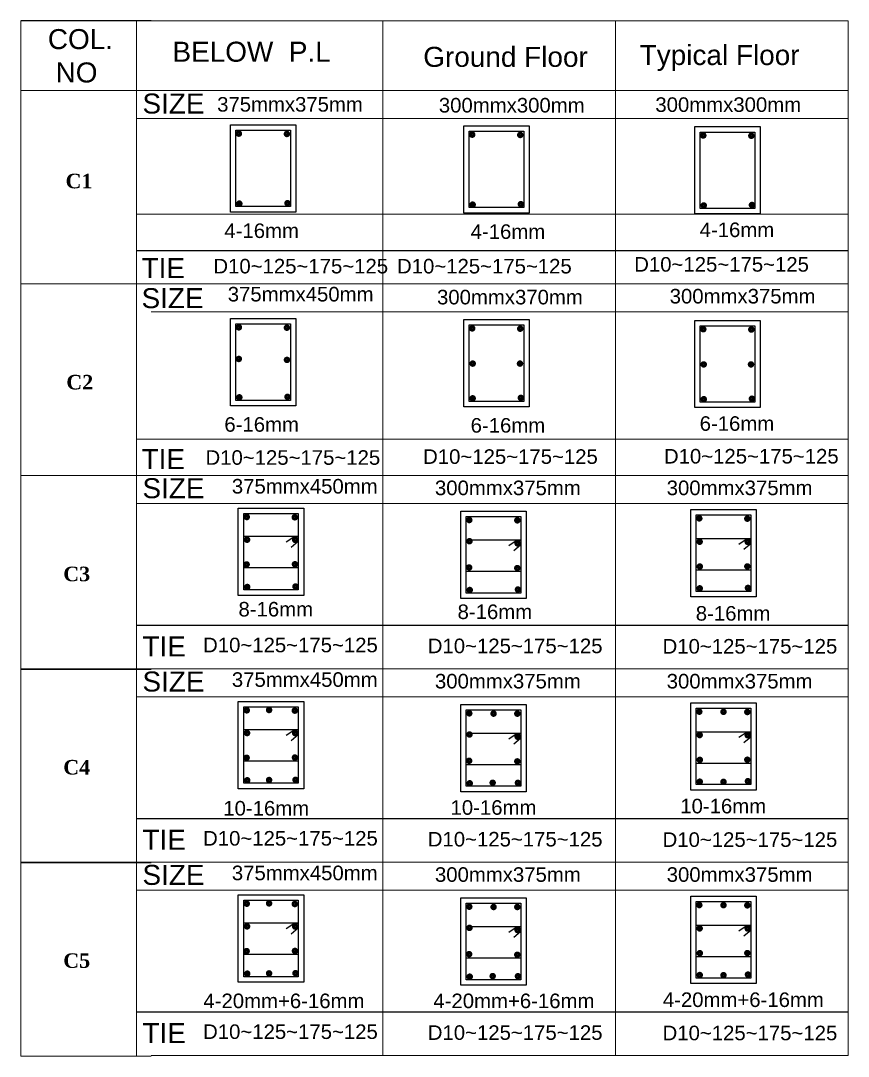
# Model space of a CAD drawing. Header units: inches. Extents: x -4010 to 92088, y -38563 to -1318.
# Drawn here: x 31472.3 to 31767.4, y -16607.7 to -16238.7 of the extents above; entities that cross this region are included whole.
import ezdxf

# ---------------------------------------------------------------- set-up
doc = ezdxf.new("R2010")
doc.units = ezdxf.units.IN
doc.header["$MEASUREMENT"] = 0
for name, color, linetype, lineweight in [('1-TXT', 4, 'Continuous', 5), ('FOOTTING_SCH', 7, 'Continuous', 15), ('WIN-1', 8, 'Continuous', 0)]:
    doc.layers.add(name, color=color, linetype=linetype, lineweight=lineweight)
doc.styles.add('ARIAL', font='arial.ttf')
doc.styles.get("Standard").update_dxf_attribs({"font": 'ARIALN.TTF'})

msp = doc.modelspace()

# ---------------------------------------------------------------- linework, layer by layer
for p, q in [((31518.819, -16238.705), (31472.349, -16238.705)), ((31547.099, -16275.784), (31570.427, -16275.784)), ((31547.099, -16306.888), (31547.099, -16275.784)), ((31549.043, -16277.728), (31568.483, -16277.728)), ((31549.043, -16304.944), (31549.043, -16277.728)), ((31568.483, -16277.728), (31568.483, -16304.944)), ((31570.427, -16275.784), (31570.427, -16306.888)), ((31630.286, -16276.144), (31653.614, -16276.144)), ((31630.286, -16307.248), (31630.286, -16276.144)), ((31632.23, -16278.088), (31651.67, -16278.088)), ((31632.23, -16305.304), (31632.23, -16278.088)), ((31651.67, -16278.088), (31651.67, -16305.304)), ((31653.614, -16276.144), (31653.614, -16307.248)), ((31712.676, -16276.441), (31736.004, -16276.441)), ((31712.676, -16307.545), (31712.676, -16276.441)), ((31714.62, -16278.385), (31734.06, -16278.385)), ((31714.62, -16305.601), (31714.62, -16278.385)), ((31734.06, -16278.385), (31734.06, -16305.601)), ((31736.004, -16276.441), (31736.004, -16307.545)), ((31570.427, -16306.888), (31547.099, -16306.888)), ((31568.483, -16304.944), (31549.043, -16304.944)), ((31653.614, -16307.248), (31630.286, -16307.248)), ((31651.67, -16305.304), (31632.23, -16305.304)), ((31736.004, -16307.545), (31712.676, -16307.545)), ((31734.06, -16305.601), (31714.62, -16305.601)), ((31767.401, -16320.659), (31513.624, -16320.659)), ((31547.099, -16344.805), (31570.427, -16344.805)), ((31547.099, -16375.909), (31547.099, -16344.805)), ((31570.427, -16344.805), (31570.427, -16375.909)), ((31630.286, -16345.165), (31653.614, -16345.165)), ((31630.286, -16376.269), (31630.286, -16345.165)), ((31653.614, -16345.165), (31653.614, -16376.269)), ((31549.043, -16346.749), (31568.483, -16346.749)), ((31549.043, -16373.965), (31549.043, -16346.749)), ((31568.483, -16346.749), (31568.483, -16373.965)), ((31632.23, -16347.109), (31651.67, -16347.109)), ((31632.23, -16374.325), (31632.23, -16347.109)), ((31651.67, -16347.109), (31651.67, -16374.325)), ((31712.676, -16345.462), (31736.004, -16345.462)), ((31712.676, -16376.566), (31712.676, -16345.462)), ((31714.62, -16347.406), (31734.06, -16347.406)), ((31714.62, -16374.622), (31714.62, -16347.406)), ((31734.06, -16347.406), (31734.06, -16374.622)), ((31736.004, -16345.462), (31736.004, -16376.566)), ((31568.483, -16373.965), (31549.043, -16373.965)), ((31651.67, -16374.325), (31632.23, -16374.325)), ((31734.06, -16374.622), (31714.62, -16374.622)), ((31570.427, -16375.909), (31547.099, -16375.909)), ((31653.614, -16376.269), (31630.286, -16376.269)), ((31736.004, -16376.566), (31712.676, -16376.566)), ((31549.929, -16412.375), (31573.257, -16412.375)), ((31549.929, -16443.479), (31549.929, -16412.375)), ((31551.873, -16414.319), (31571.313, -16414.319)), ((31551.873, -16441.535), (31551.873, -16414.319)), ((31571.313, -16414.319), (31571.313, -16441.535)), ((31573.257, -16412.375), (31573.257, -16443.479)), ((31629.246, -16413.449), (31652.574, -16413.449)), ((31629.246, -16444.553), (31629.246, -16413.449)), ((31652.574, -16413.449), (31652.574, -16444.553)), ((31711.25, -16412.859), (31734.578, -16412.859)), ((31711.25, -16443.963), (31711.25, -16412.859)), ((31713.194, -16414.803), (31732.634, -16414.803)), ((31713.194, -16442.019), (31713.194, -16414.803)), ((31732.634, -16414.803), (31732.634, -16442.019)), ((31734.578, -16412.859), (31734.578, -16443.963)), ((31631.19, -16415.393), (31650.63, -16415.393)), ((31631.19, -16442.609), (31631.19, -16415.393)), ((31650.63, -16415.393), (31650.63, -16442.609)), ((31571.313, -16422.475), (31551.873, -16422.475)), ((31650.63, -16423.757), (31631.19, -16423.757)), ((31732.634, -16423.258), (31713.194, -16423.258)), ((31551.873, -16433.539), (31571.313, -16433.539)), ((31631.19, -16434.821), (31650.63, -16434.821)), ((31713.194, -16434.322), (31732.634, -16434.322)), ((31573.257, -16443.479), (31549.929, -16443.479)), ((31571.313, -16441.535), (31551.873, -16441.535)), ((31652.574, -16444.553), (31629.246, -16444.553)), ((31650.63, -16442.609), (31631.19, -16442.609)), ((31734.578, -16443.963), (31711.25, -16443.963)), ((31732.634, -16442.019), (31713.194, -16442.019)), ((31513.624, -16454.052), (31767.401, -16454.052)), ((31549.929, -16481.249), (31573.257, -16481.249)), ((31549.929, -16512.353), (31549.929, -16481.249)), ((31573.257, -16481.249), (31573.257, -16512.353)), ((31551.873, -16483.193), (31571.313, -16483.193)), ((31551.873, -16510.409), (31551.873, -16483.193)), ((31571.313, -16483.193), (31571.313, -16510.409)), ((31629.246, -16482.323), (31652.574, -16482.323)), ((31629.246, -16513.427), (31629.246, -16482.323)), ((31631.19, -16484.267), (31650.63, -16484.267)), ((31631.19, -16511.483), (31631.19, -16484.267)), ((31650.63, -16484.267), (31650.63, -16511.483)), ((31652.574, -16482.323), (31652.574, -16513.427)), ((31711.25, -16481.733), (31734.578, -16481.733)), ((31711.25, -16512.837), (31711.25, -16481.733)), ((31713.194, -16483.677), (31732.634, -16483.677)), ((31713.194, -16510.893), (31713.194, -16483.677)), ((31732.634, -16483.677), (31732.634, -16510.893)), ((31734.578, -16481.733), (31734.578, -16512.837)), ((31571.313, -16491.349), (31551.873, -16491.349)), ((31650.63, -16492.632), (31631.19, -16492.632)), ((31732.634, -16492.132), (31713.194, -16492.132)), ((31551.873, -16502.413), (31571.313, -16502.413)), ((31631.19, -16503.695), (31650.63, -16503.695)), ((31713.194, -16503.196), (31732.634, -16503.196)), ((31571.313, -16510.409), (31551.873, -16510.409)), ((31732.634, -16510.893), (31713.194, -16510.893)), ((31573.257, -16512.353), (31549.929, -16512.353)), ((31652.574, -16513.427), (31629.246, -16513.427)), ((31650.63, -16511.483), (31631.19, -16511.483)), ((31734.578, -16512.837), (31711.25, -16512.837)), ((31513.624, -16522.926), (31767.401, -16522.926)), ((31549.929, -16550.143), (31573.257, -16550.143)), ((31549.929, -16581.247), (31549.929, -16550.143)), ((31573.257, -16550.143), (31573.257, -16581.247)), ((31629.246, -16551.218), (31652.574, -16551.218)), ((31629.246, -16582.322), (31629.246, -16551.218)), ((31652.574, -16551.218), (31652.574, -16582.322)), ((31711.25, -16550.628), (31734.578, -16550.628)), ((31711.25, -16581.732), (31711.25, -16550.628)), ((31734.578, -16550.628), (31734.578, -16581.732)), ((31551.873, -16552.087), (31571.313, -16552.087)), ((31551.873, -16579.303), (31551.873, -16552.087)), ((31571.313, -16552.087), (31571.313, -16579.303)), ((31631.19, -16553.162), (31650.63, -16553.162)), ((31631.19, -16580.378), (31631.19, -16553.162)), ((31650.63, -16553.162), (31650.63, -16580.378)), ((31713.194, -16552.572), (31732.634, -16552.572)), ((31713.194, -16579.788), (31713.194, -16552.572)), ((31732.634, -16552.572), (31732.634, -16579.788)), ((31571.313, -16560.244), (31551.873, -16560.244)), ((31650.63, -16561.526), (31631.19, -16561.526)), ((31732.634, -16561.027), (31713.194, -16561.027)), ((31551.873, -16571.308), (31571.313, -16571.308)), ((31631.19, -16572.59), (31650.63, -16572.59)), ((31713.194, -16572.091), (31732.634, -16572.091)), ((31573.257, -16581.247), (31549.929, -16581.247)), ((31571.313, -16579.303), (31551.873, -16579.303)), ((31650.63, -16580.378), (31631.19, -16580.378)), ((31732.634, -16579.788), (31713.194, -16579.788)), ((31652.574, -16582.322), (31629.246, -16582.322)), ((31734.578, -16581.732), (31711.25, -16581.732)), ((31513.624, -16591.82), (31767.401, -16591.82))]:
    msp.add_line(p, q)
for points in [[(31571.313, -16422.762, 0.1424249), (31570.068, -16422.475), (31567.012, -16424.485)], [(31571.313, -16422.762, -0.0258205), (31571.274, -16424.285), (31568.821, -16426.349)], [(31650.63, -16424.044, 0.1424249), (31649.385, -16423.757), (31646.328, -16425.767)], [(31650.63, -16424.044, -0.0258205), (31650.591, -16425.567), (31648.138, -16427.631)], [(31732.634, -16423.545, 0.1424249), (31731.389, -16423.258), (31728.333, -16425.268)], [(31732.634, -16423.545, -0.0258205), (31732.595, -16425.068), (31730.142, -16427.132)], [(31571.313, -16491.636, 0.1424249), (31570.068, -16491.349), (31567.012, -16493.359)], [(31571.313, -16491.636, -0.0258205), (31571.274, -16493.159), (31568.821, -16495.223)], [(31650.63, -16492.918, 0.1424249), (31649.385, -16492.632), (31646.328, -16494.641)], [(31732.634, -16492.419, 0.1424249), (31731.389, -16492.132), (31728.333, -16494.142)], [(31732.634, -16492.419, -0.0258205), (31732.595, -16493.942), (31730.142, -16496.006)], [(31650.63, -16492.918, -0.0258205), (31650.591, -16494.441), (31648.138, -16496.505)], [(31571.313, -16560.531, 0.1424249), (31570.068, -16560.244), (31567.012, -16562.254)], [(31571.313, -16560.531, -0.0258205), (31571.274, -16562.054), (31568.821, -16564.118)], [(31650.63, -16561.813, 0.1424249), (31649.385, -16561.526), (31646.328, -16563.536)], [(31650.63, -16561.813, -0.0258205), (31650.591, -16563.336), (31648.138, -16565.4)], [(31732.634, -16561.314, 0.1424249), (31731.389, -16561.027), (31728.333, -16563.037)], [(31732.634, -16561.314, -0.0258205), (31732.595, -16562.837), (31730.142, -16564.901)]]:
    msp.add_lwpolyline(points, format="xyb")
at = {"layer": '1-TXT', "color": 7, "lineweight": 9, "const_width": 1.093}
for points in [[(31549.52, -16278.944, 1), (31550.735, -16278.944, 1)], [(31566.642, -16279.054, 1), (31567.857, -16279.054, 1)], [(31632.708, -16279.304, 1), (31633.923, -16279.304, 1)], [(31649.829, -16279.413, 1), (31651.044, -16279.413, 1)], [(31715.098, -16279.6, 1), (31716.313, -16279.6, 1)], [(31732.22, -16279.71, 1), (31733.435, -16279.71, 1)], [(31549.685, -16303.873, 1), (31550.9, -16303.873, 1)], [(31566.862, -16303.707, 1), (31568.077, -16303.707, 1)], [(31632.873, -16304.232, 1), (31634.088, -16304.232, 1)], [(31650.05, -16304.067, 1), (31651.265, -16304.067, 1)], [(31715.263, -16304.529, 1), (31716.478, -16304.529, 1)], [(31732.44, -16304.364, 1), (31733.655, -16304.364, 1)], [(31549.52, -16347.965, 1), (31550.735, -16347.965, 1)], [(31566.642, -16348.075, 1), (31567.857, -16348.075, 1)], [(31632.708, -16348.325, 1), (31633.923, -16348.325, 1)], [(31649.829, -16348.435, 1), (31651.044, -16348.435, 1)], [(31715.098, -16348.622, 1), (31716.313, -16348.622, 1)], [(31732.22, -16348.731, 1), (31733.435, -16348.731, 1)], [(31549.505, -16359.22, 1), (31550.72, -16359.22, 1)], [(31566.677, -16359.544, 1), (31567.892, -16359.544, 1)], [(31632.894, -16360.876, 1), (31634.109, -16360.876, 1)], [(31649.742, -16360.876, 1), (31650.957, -16360.876, 1)], [(31715.255, -16361.172, 1), (31716.47, -16361.172, 1)], [(31732.103, -16361.172, 1), (31733.318, -16361.172, 1)], [(31549.685, -16372.894, 1), (31550.9, -16372.894, 1)], [(31566.862, -16372.729, 1), (31568.077, -16372.729, 1)], [(31632.873, -16373.254, 1), (31634.088, -16373.254, 1)], [(31650.05, -16373.088, 1), (31651.265, -16373.088, 1)], [(31715.263, -16373.55, 1), (31716.478, -16373.55, 1)], [(31732.44, -16373.385, 1), (31733.655, -16373.385, 1)], [(31552.351, -16415.534, 1), (31553.566, -16415.534, 1)], [(31569.472, -16415.644, 1), (31570.687, -16415.644, 1)], [(31713.672, -16416.019, 1), (31714.887, -16416.019, 1)], [(31730.793, -16416.129, 1), (31732.008, -16416.129, 1)], [(31631.668, -16416.609, 1), (31632.883, -16416.609, 1)], [(31648.789, -16416.719, 1), (31650.004, -16416.719, 1)], [(31552.454, -16423.62, 1), (31553.669, -16423.62, 1)], [(31569.583, -16423.678, 1), (31570.798, -16423.678, 1)], [(31631.723, -16424.148, 1), (31632.938, -16424.148, 1)], [(31648.912, -16424.95, 1), (31650.127, -16424.95, 1)], [(31713.803, -16424.341, 1), (31715.018, -16424.341, 1)], [(31730.935, -16424.399, 1), (31732.15, -16424.399, 1)], [(31552.296, -16432.428, 1), (31553.511, -16432.428, 1)], [(31569.517, -16432.353, 1), (31570.732, -16432.353, 1)], [(31631.612, -16433.503, 1), (31632.827, -16433.503, 1)], [(31648.789, -16433.723, 1), (31650.004, -16433.723, 1)], [(31713.843, -16433.168, 1), (31715.058, -16433.168, 1)], [(31730.793, -16433.133, 1), (31732.008, -16433.133, 1)], [(31552.516, -16440.463, 1), (31553.731, -16440.463, 1)], [(31569.693, -16440.298, 1), (31570.908, -16440.298, 1)], [(31631.833, -16441.537, 1), (31633.048, -16441.537, 1)], [(31649.01, -16441.372, 1), (31650.225, -16441.372, 1)], [(31713.837, -16440.948, 1), (31715.052, -16440.948, 1)], [(31731.014, -16440.782, 1), (31732.229, -16440.782, 1)], [(31552.351, -16484.408, 1), (31553.566, -16484.408, 1)], [(31560.305, -16484.292, 1), (31561.52, -16484.292, 1)], [(31569.472, -16484.518, 1), (31570.687, -16484.518, 1)], [(31631.668, -16485.483, 1), (31632.883, -16485.483, 1)], [(31640.333, -16485.588, 1), (31641.548, -16485.588, 1)], [(31648.789, -16485.593, 1), (31650.004, -16485.593, 1)], [(31713.672, -16484.893, 1), (31714.887, -16484.893, 1)], [(31722.305, -16484.94, 1), (31723.52, -16484.94, 1)], [(31730.793, -16485.003, 1), (31732.008, -16485.003, 1)], [(31552.454, -16492.494, 1), (31553.669, -16492.494, 1)], [(31569.583, -16492.552, 1), (31570.798, -16492.552, 1)], [(31631.723, -16493.022, 1), (31632.938, -16493.022, 1)], [(31648.912, -16493.824, 1), (31650.127, -16493.824, 1)], [(31713.803, -16493.215, 1), (31715.018, -16493.215, 1)], [(31730.935, -16493.273, 1), (31732.15, -16493.273, 1)], [(31552.296, -16501.302, 1), (31553.511, -16501.302, 1)], [(31569.517, -16501.227, 1), (31570.732, -16501.227, 1)], [(31631.612, -16502.377, 1), (31632.827, -16502.377, 1)], [(31648.789, -16502.597, 1), (31650.004, -16502.597, 1)], [(31713.843, -16502.042, 1), (31715.058, -16502.042, 1)], [(31730.793, -16502.007, 1), (31732.008, -16502.007, 1)], [(31552.516, -16509.337, 1), (31553.731, -16509.337, 1)], [(31560.305, -16509.24, 1), (31561.52, -16509.24, 1)], [(31569.693, -16509.172, 1), (31570.908, -16509.172, 1)], [(31631.833, -16510.412, 1), (31633.048, -16510.412, 1)], [(31640.009, -16510.212, 1), (31641.224, -16510.212, 1)], [(31649.01, -16510.246, 1), (31650.225, -16510.246, 1)], [(31713.837, -16509.822, 1), (31715.052, -16509.822, 1)], [(31722.305, -16509.888, 1), (31723.52, -16509.888, 1)], [(31731.014, -16509.656, 1), (31732.229, -16509.656, 1)], [(31552.351, -16553.303, 1), (31553.566, -16553.303, 1)], [(31560.305, -16553.186, 1), (31561.52, -16553.186, 1)], [(31569.472, -16553.413, 1), (31570.687, -16553.413, 1)], [(31631.668, -16554.377, 1), (31632.883, -16554.377, 1)], [(31640.333, -16554.482, 1), (31641.548, -16554.482, 1)], [(31648.789, -16554.487, 1), (31650.004, -16554.487, 1)], [(31713.672, -16553.788, 1), (31714.887, -16553.788, 1)], [(31722.305, -16553.834, 1), (31723.52, -16553.834, 1)], [(31730.793, -16553.897, 1), (31732.008, -16553.897, 1)], [(31552.454, -16561.389, 1), (31553.669, -16561.389, 1)], [(31569.583, -16561.447, 1), (31570.798, -16561.447, 1)], [(31631.723, -16561.916, 1), (31632.938, -16561.916, 1)], [(31648.912, -16562.719, 1), (31650.127, -16562.719, 1)], [(31713.803, -16562.109, 1), (31715.018, -16562.109, 1)], [(31730.935, -16562.168, 1), (31732.15, -16562.168, 1)], [(31552.296, -16570.197, 1), (31553.511, -16570.197, 1)], [(31569.517, -16570.122, 1), (31570.732, -16570.122, 1)], [(31631.612, -16571.272, 1), (31632.827, -16571.272, 1)], [(31713.843, -16570.936, 1), (31715.058, -16570.936, 1)], [(31730.793, -16570.902, 1), (31732.008, -16570.902, 1)], [(31648.789, -16571.492, 1), (31650.004, -16571.492, 1)], [(31552.516, -16578.232, 1), (31553.731, -16578.232, 1)], [(31560.305, -16578.134, 1), (31561.52, -16578.134, 1)], [(31569.693, -16578.066, 1), (31570.908, -16578.066, 1)], [(31713.837, -16578.716, 1), (31715.052, -16578.716, 1)], [(31722.305, -16578.782, 1), (31723.52, -16578.782, 1)], [(31731.014, -16578.551, 1), (31732.229, -16578.551, 1)], [(31631.833, -16579.306, 1), (31633.048, -16579.306, 1)], [(31640.009, -16579.106, 1), (31641.224, -16579.106, 1)], [(31649.01, -16579.141, 1), (31650.225, -16579.141, 1)]]:
    msp.add_lwpolyline(points, format="xyb", close=True, dxfattribs=at)
at = {"layer": 'FOOTTING_SCH', "color": 7}
for p, q in [((31601.513, -16238.705), (31601.513, -16538.503)), ((31684.457, -16238.705), (31684.457, -16538.503)), ((31767.401, -16238.705), (31767.401, -16538.503)), ((31472.349, -16263.617), (31767.401, -16263.617)), ((31518.819, -16263.617), (31767.401, -16263.617)), ((31518.819, -16263.617), (31767.401, -16263.617)), ((31518.819, -16263.617), (31767.401, -16263.617)), ((31513.624, -16273.561), (31767.401, -16273.561)), ((31554.169, -16273.561), (31767.401, -16273.561)), ((31601.513, -16307.6), (31601.513, -16607.398)), ((31684.457, -16307.6), (31684.457, -16607.398)), ((31767.401, -16307.6), (31767.401, -16607.398)), ((31472.349, -16332.491), (31767.401, -16332.491)), ((31518.819, -16332.491), (31767.401, -16332.491)), ((31518.819, -16332.491), (31767.401, -16332.491)), ((31518.819, -16332.491), (31767.401, -16332.491)), ((31518.819, -16342.435), (31767.401, -16342.435)), ((31554.169, -16342.435), (31767.401, -16342.435)), ((31513.624, -16387.795), (31767.401, -16387.795)), ((31554.169, -16387.795), (31767.401, -16387.795)), ((31472.349, -16400.755), (31767.401, -16400.755)), ((31518.819, -16400.755), (31767.401, -16400.755)), ((31518.819, -16400.755), (31767.401, -16400.755)), ((31518.819, -16400.755), (31767.401, -16400.755)), ((31518.819, -16400.755), (31767.401, -16400.755)), ((31518.819, -16400.755), (31767.401, -16400.755)), ((31518.819, -16400.755), (31767.401, -16400.755)), ((31513.624, -16410.699), (31767.401, -16410.699)), ((31554.169, -16410.699), (31767.401, -16410.699)), ((31472.349, -16469.629), (31767.401, -16469.629)), ((31472.349, -16469.882), (31518.819, -16469.882)), ((31472.349, -16469.882), (31518.819, -16469.882)), ((31472.349, -16469.882), (31518.819, -16469.882)), ((31472.349, -16469.882), (31518.819, -16469.882)), ((31472.349, -16469.902), (31518.819, -16469.902)), ((31518.819, -16469.608), (31767.401, -16469.608)), ((31518.819, -16469.608), (31767.401, -16469.608)), ((31518.819, -16469.608), (31767.401, -16469.608)), ((31518.819, -16469.608), (31767.401, -16469.608)), ((31518.819, -16469.608), (31767.401, -16469.608)), ((31518.819, -16469.608), (31767.401, -16469.608)), ((31518.819, -16469.608), (31767.401, -16469.608)), ((31518.819, -16469.608), (31767.401, -16469.608)), ((31518.819, -16469.629), (31767.401, -16469.629)), ((31518.819, -16469.629), (31767.401, -16469.629)), ((31518.819, -16469.629), (31767.401, -16469.629)), ((31518.819, -16469.629), (31767.401, -16469.629)), ((31518.819, -16469.629), (31767.401, -16469.629)), ((31518.819, -16469.629), (31767.401, -16469.629)), ((31518.819, -16469.629), (31767.401, -16469.629)), ((31518.819, -16469.629), (31767.401, -16469.629)), ((31518.819, -16469.629), (31767.401, -16469.629)), ((31518.819, -16469.629), (31767.401, -16469.629)), ((31518.819, -16469.629), (31767.401, -16469.629)), ((31518.819, -16469.629), (31767.401, -16469.629)), ((31518.819, -16469.629), (31767.401, -16469.629)), ((31513.624, -16479.573), (31767.401, -16479.573)), ((31554.169, -16479.573), (31767.401, -16479.573)), ((31472.349, -16538.524), (31767.401, -16538.524)), ((31472.349, -16538.756), (31518.819, -16538.756)), ((31472.349, -16538.756), (31518.819, -16538.756)), ((31472.349, -16538.756), (31518.819, -16538.756)), ((31472.349, -16538.756), (31518.819, -16538.756)), ((31472.349, -16538.776), (31518.819, -16538.776)), ((31472.349, -16538.776), (31518.819, -16538.776)), ((31472.349, -16538.776), (31518.819, -16538.776)), ((31472.349, -16538.776), (31518.819, -16538.776)), ((31472.349, -16538.776), (31518.819, -16538.776)), ((31472.349, -16538.797), (31518.819, -16538.797)), ((31518.819, -16538.482), (31767.401, -16538.482)), ((31518.819, -16538.482), (31767.401, -16538.482)), ((31518.819, -16538.482), (31767.401, -16538.482)), ((31518.819, -16538.482), (31767.401, -16538.482)), ((31518.819, -16538.482), (31767.401, -16538.482)), ((31518.819, -16538.482), (31767.401, -16538.482)), ((31518.819, -16538.482), (31767.401, -16538.482)), ((31518.819, -16538.482), (31767.401, -16538.482)), ((31518.819, -16538.503), (31767.401, -16538.503)), ((31518.819, -16538.503), (31767.401, -16538.503)), ((31518.819, -16538.503), (31767.401, -16538.503)), ((31518.819, -16538.503), (31767.401, -16538.503)), ((31518.819, -16538.503), (31767.401, -16538.503)), ((31518.819, -16538.503), (31767.401, -16538.503)), ((31518.819, -16538.503), (31767.401, -16538.503)), ((31518.819, -16538.503), (31767.401, -16538.503)), ((31518.819, -16538.503), (31767.401, -16538.503)), ((31518.819, -16538.503), (31767.401, -16538.503)), ((31518.819, -16538.503), (31767.401, -16538.503)), ((31518.819, -16538.503), (31767.401, -16538.503)), ((31518.819, -16538.503), (31767.401, -16538.503)), ((31518.819, -16538.503), (31767.401, -16538.503)), ((31518.819, -16538.503), (31767.401, -16538.503)), ((31518.819, -16538.524), (31767.401, -16538.524)), ((31518.819, -16538.524), (31767.401, -16538.524)), ((31518.819, -16538.524), (31767.401, -16538.524)), ((31518.819, -16538.524), (31767.401, -16538.524)), ((31518.819, -16538.524), (31767.401, -16538.524)), ((31518.819, -16538.524), (31767.401, -16538.524)), ((31518.819, -16538.524), (31767.401, -16538.524)), ((31518.819, -16538.524), (31767.401, -16538.524)), ((31518.819, -16538.524), (31767.401, -16538.524)), ((31518.819, -16538.524), (31767.401, -16538.524)), ((31518.819, -16538.524), (31767.401, -16538.524)), ((31518.819, -16538.524), (31767.401, -16538.524)), ((31518.819, -16538.524), (31767.401, -16538.524)), ((31513.624, -16548.468), (31767.401, -16548.468)), ((31554.169, -16548.468), (31767.401, -16548.468)), ((31472.349, -16607.65), (31518.819, -16607.65)), ((31472.349, -16607.65), (31518.819, -16607.65)), ((31472.349, -16607.65), (31518.819, -16607.65)), ((31472.349, -16607.65), (31518.819, -16607.65)), ((31472.349, -16607.671), (31518.819, -16607.671)), ((31518.819, -16607.377), (31767.401, -16607.377)), ((31518.819, -16607.377), (31767.401, -16607.377)), ((31518.819, -16607.377), (31767.401, -16607.377)), ((31518.819, -16607.377), (31767.401, -16607.377)), ((31518.819, -16607.377), (31767.401, -16607.377)), ((31518.819, -16607.377), (31767.401, -16607.377)), ((31518.819, -16607.377), (31767.401, -16607.377)), ((31518.819, -16607.377), (31767.401, -16607.377)), ((31518.819, -16607.398), (31767.401, -16607.398)), ((31518.819, -16607.398), (31767.401, -16607.398)), ((31518.819, -16607.398), (31767.401, -16607.398)), ((31518.819, -16607.398), (31767.401, -16607.398)), ((31518.819, -16607.398), (31767.401, -16607.398)), ((31518.819, -16607.398), (31767.401, -16607.398)), ((31518.819, -16607.398), (31767.401, -16607.398))]:
    msp.add_line(p, q, dxfattribs=at)
for points in [[(31472.349, -16401.028), (31472.349, -16238.705)], [(31513.624, -16538.776), (31513.624, -16238.705), (31767.401, -16238.705)], [(31518.819, -16238.705), (31684.457, -16238.705)], [(31513.624, -16607.671), (31513.624, -16307.6), (31767.401, -16307.6)], [(31472.349, -16538.776), (31472.349, -16317.186)], [(31472.349, -16607.671), (31472.349, -16386.081)]]:
    msp.add_lwpolyline(points, dxfattribs=at)

# ---------------------------------------------------------------- texts
at = {"lineweight": 30, "width": 116.57174, "attachment_point": 1, "style": 'ARIAL'}
for s, insert, char_height in [('375mmx375mm', (31542.393, -16265.911), 5.184), ('300mmx300mm', (31621.422, -16266.221), 5.18992), ('300mmx300mm', (31698.612, -16266.007), 5.18992), ('4-16mm ', (31544.958, -16310.933), 5.1899), ('4-16mm ', (31632.762, -16311.257), 5.1899), ('4-16mm ', (31714.41, -16310.609), 5.1899), ('D10~125~175~125 ', (31691.082, -16322.921), 5.18992), ('D10~125~175~125 ', (31541.046, -16323.551), 5.18992), ('D10~125~175~125 ', (31606.518, -16323.569), 5.18992), ('375mmx450mm ', (31546.163, -16333.541), 5.18992), ('300mmx370mm', (31620.774, -16334.585), 5.18992), ('300mmx375mm', (31703.718, -16334.261), 5.18992), ('6-16mm ', (31544.958, -16379.954), 5.1899), ('6-16mm ', (31632.762, -16380.278), 5.1899), ('6-16mm ', (31714.41, -16379.63), 5.1899), ('D10~125~175~125 ', (31538.234, -16391.738), 5.18992), ('D10~125~175~125 ', (31615.815, -16391.41), 5.18992), ('D10~125~175~125 ', (31701.677, -16391.285), 5.18992), ('375mmx450mm ', (31547.628, -16401.975), 5.18992), ('300mmx375mm ', (31620.035, -16402.553), 5.18992), ('300mmx375mm', (31702.655, -16402.553), 5.18992), ('     8-16mm ', (31539.919, -16445.786), 5.18992), ('     8-16mm ', (31618.034, -16446.698), 5.18992), ('     8-16mm ', (31702.951, -16447.267), 5.18992), ('D10~125~175~125 ', (31537.375, -16458.541), 5.18992), ('D10~125~175~125 ', (31617.49, -16458.861), 5.18992), ('D10~125~175~125 ', (31701.192, -16459.001), 5.18992), ('375mmx450mm ', (31547.628, -16470.849), 5.18992), ('300mmx375mm ', (31620.035, -16471.427), 5.18992), ('300mmx375mm', (31702.655, -16471.427), 5.18992), ('10-16mm ', (31544.572, -16516.704), 5.1899), ('10-16mm ', (31625.591, -16516.435), 5.1899), ('10-16mm ', (31707.491, -16515.929), 5.1899), ('D10~125~175~125 ', (31537.375, -16527.415), 5.18992), ('D10~125~175~125 ', (31617.49, -16527.735), 5.18992), ('D10~125~175~125 ', (31701.192, -16527.875), 5.18992), ('375mmx450mm ', (31547.628, -16539.744), 5.18992), ('300mmx375mm ', (31620.035, -16540.322), 5.18992), ('300mmx375mm', (31702.655, -16540.322), 5.18992), ('4-20mm+6-16mm ', (31701.272, -16584.923), 5.18992), ('4-20mm+6-16mm ', (31537.486, -16585.33), 5.18992), ('4-20mm+6-16mm ', (31619.478, -16585.33), 5.18992), ('D10~125~175~125 ', (31537.375, -16596.31), 5.18992), ('D10~125~175~125 ', (31617.49, -16596.629), 5.18992), ('D10~125~175~125 ', (31701.192, -16596.77), 5.18992)]:
    msp.add_mtext(s, dxfattribs=dict(at, insert=insert, char_height=char_height))
at = {"layer": 'WIN-1', "lineweight": 30, "char_height": 7.128, "width": 283.44145, "attachment_point": 1, "style": 'ARIAL'}
for s, insert in [('{\\C0;COL.\\P NO}', (31482.024, -16241.695)), ('{\\C0;BELOW  P.L}', (31526.45, -16246.187)), ('{\\C0;Ground Floor}', (31615.862, -16248.018)), ('{\\C0;Typical Floor}', (31693.03, -16247.37)), ('{\\C0;SIZE}', (31515.758, -16264.655)), ('{\\C0;TIE}', (31515.434, -16323.299)), ('{\\C0;SIZE}', (31515.434, -16333.991)), ('{\\C0;TIE}', (31515.434, -16391.339)), ('{\\C0;SIZE}', (31515.758, -16401.707)), ('{\\C0;TIE}', (31515.758, -16458.083)), ('{\\C0;SIZE}', (31515.758, -16470.581)), ('{\\C0;TIE}', (31515.758, -16526.957)), ('{\\C0;SIZE}', (31515.758, -16539.476)), ('{\\C0;TIE}', (31515.758, -16595.852))]:
    msp.add_mtext(s, dxfattribs=dict(at, insert=insert))
at = {"layer": 'WIN-1', "lineweight": 30, "char_height": 5.184, "width": 283.44145, "attachment_point": 1}
for s, insert in [('{\\fTimes New Roman|b1|i0|c0|p18;\\C0;C1}', (31488.354, -16293.235)), ('{\\fTimes New Roman|b1|i0|c0|p18;\\C0;C2}', (31488.617, -16364.894)), ('{\\fTimes New Roman|b1|i0|c0|p18;\\C0;C3}', (31487.534, -16433.216)), ('{\\fTimes New Roman|b1|i0|c0|p18;\\C0;C4}', (31487.534, -16502.09)), ('{\\fTimes New Roman|b1|i0|c0|p18;\\C0;C5}', (31487.534, -16570.984))]:
    msp.add_mtext(s, dxfattribs=dict(at, insert=insert))

doc.saveas('drawing.dxf')
